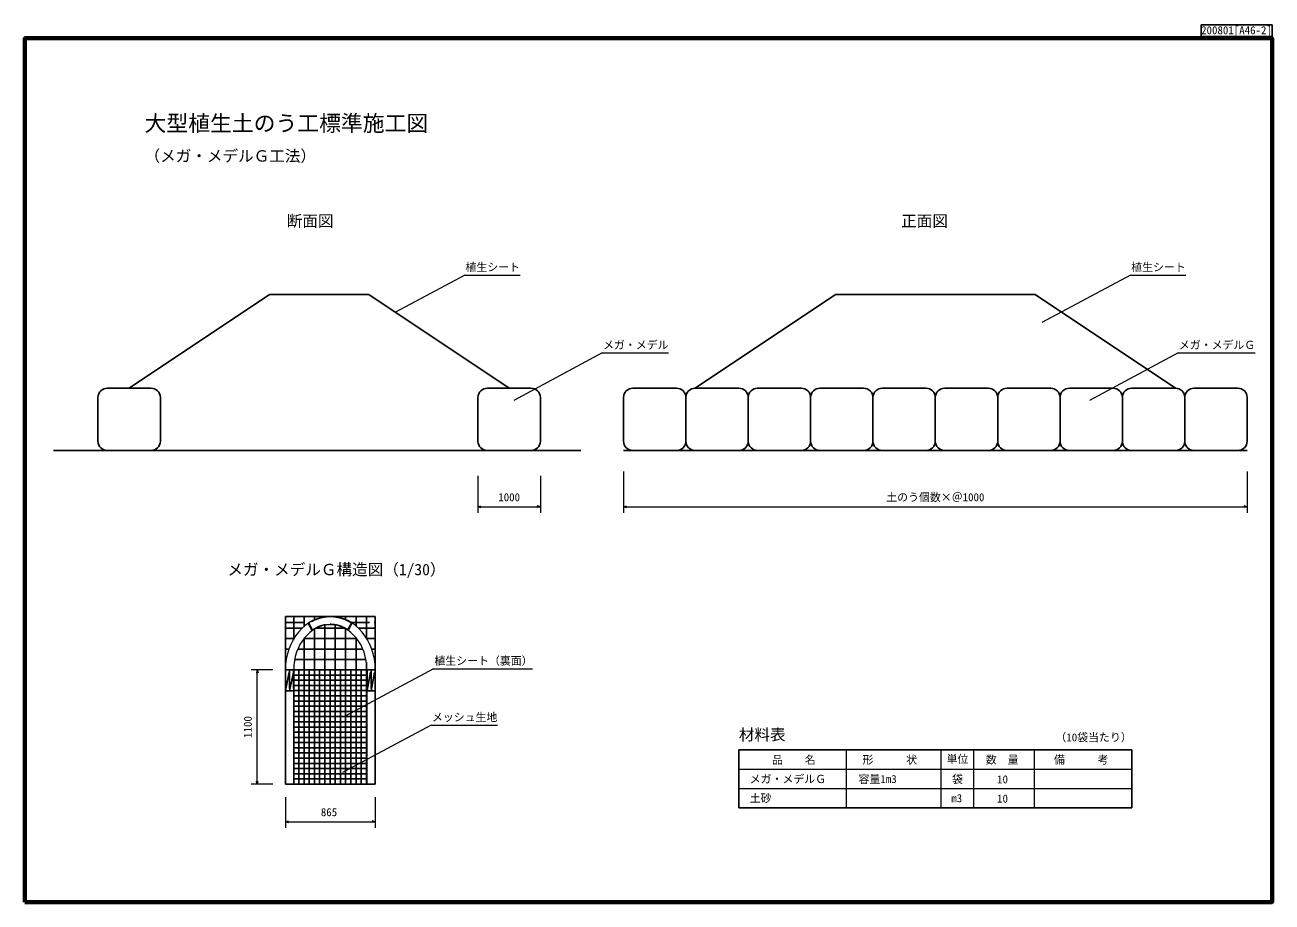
# Model space of a CAD drawing. Units: millimetres, scale not verified, with parts at other scales. Extents: x 500 to 20500, y 500 to 14562.
import ezdxf
from ezdxf.enums import TextEntityAlignment as Align

# ---------------------------------------------------------------- set-up
doc = ezdxf.new("R2010")
doc.units = ezdxf.units.MM
doc.header["$LTSCALE"] = 50
doc.linetypes.add('DASHED', pattern=[7.5, 6, -1.5])
for name, color, linetype, lineweight in [('C-DOC', 3, 'Continuous', 25), ('C-MTR-FRAM', 5, 'Continuous', 25), ('C-MTR-LINE', 5, 'Continuous', 13), ('C-STR', 7, 'Continuous', 25), ('C-STR-DIM', 1, 'Continuous', 13), ('C-STR-HTXT', 1, 'Continuous', 13), ('C-TTL', 7, 'DASHED', 13)]:
    doc.layers.add(name, color=color, linetype=linetype, lineweight=lineweight)
for name, color, linetype in [('C-MTR', 5, 'Continuous'), ('C-MTR-TXT', 5, 'Continuous'), ('C-TTL-TXT', 7, 'Continuous')]:
    doc.layers.add(name, color=color, linetype=linetype)
doc.styles.add('ＭＳ ゴシック', font='')
doc.styles.get('ＭＳ ゴシック').set_extended_font_data('MS Gothic')

msp = doc.modelspace()

# ---------------------------------------------------------------- linework, layer by layer
at = {"layer": 'C-DOC'}
msp.add_line((19362.5, 14375), (19362.5, 14562.5), dxfattribs=at)
msp.add_lwpolyline([(19362.5, 14375), (20500, 14375), (20500, 14562.5), (19362.5, 14562.5)], dxfattribs=at)
at = {"layer": 'C-MTR-FRAM'}
for p, q in [((11949.42, 2938.37), (11949.42, 2012.01)), ((11949.42, 2938.37), (18250.36, 2938.37)), ((18250.36, 2938.37), (18250.36, 2012.01)), ((11949.42, 2012.01), (18250.36, 2012.01))]:
    msp.add_line(p, q, dxfattribs=at)
at = {"layer": 'C-MTR-LINE'}
for p, q in [((13668.93, 2938.37), (13668.93, 2012.01)), ((15188.09, 2938.37), (15188.09, 2012.01)), ((15714.65, 2938.37), (15714.65, 2012.01)), ((16687.3, 2938.37), (16687.3, 2012.01)), ((11949.42, 2629.59), (18250.36, 2629.59)), ((11949.42, 2320.8), (18250.36, 2320.8))]:
    msp.add_line(p, q, dxfattribs=at)
at = {"layer": 'C-STR'}
for p, q in [((4421.3, 10239.41), (2171.29, 8739.41)), ((4421.3, 10239.41), (6015.45, 10239.41)), ((6015.45, 10239.41), (8265.46, 8739.41)), ((13499.89, 10239.41), (11249.89, 8739.41)), ((13499.89, 10239.41), (16699.88, 10239.41)), ((16699.88, 10239.41), (18949.89, 8739.41)), ((2521.29, 8739.41), (1821.29, 8739.41)), ((8615.46, 8739.41), (7915.46, 8739.41)), ((10949.89, 8739.41), (10249.89, 8739.41)), ((11949.89, 8739.41), (11249.89, 8739.41)), ((12949.89, 8739.41), (12249.89, 8739.41)), ((13949.89, 8739.41), (13249.89, 8739.41)), ((14949.89, 8739.41), (14249.89, 8739.41)), ((15949.89, 8739.41), (15249.89, 8739.41)), ((16949.89, 8739.41), (16249.89, 8739.41)), ((17949.89, 8739.41), (17249.89, 8739.41)), ((18949.89, 8739.41), (18249.89, 8739.41)), ((19949.89, 8739.41), (19249.89, 8739.41)), ((1671.29, 7889.41), (1671.29, 8589.41)), ((1671.29, 8589.41), (1671.29, 7889.41)), ((2671.29, 8589.41), (2671.29, 7889.41)), ((7765.46, 7889.41), (7765.46, 8589.41)), ((7765.46, 8589.41), (7765.46, 7889.41)), ((8765.46, 8589.41), (8765.46, 7889.41)), ((10099.89, 8589.41), (10099.89, 7889.41)), ((11099.89, 7889.41), (11099.89, 8589.41)), ((11099.89, 8589.41), (11099.89, 7889.41)), ((12099.89, 7889.41), (12099.89, 8589.41)), ((12099.89, 8589.41), (12099.89, 7889.41)), ((13099.89, 7889.41), (13099.89, 8589.41)), ((13099.89, 8589.41), (13099.89, 7889.41)), ((14099.89, 7889.41), (14099.89, 8589.41)), ((14099.89, 8589.41), (14099.89, 7889.41)), ((15099.89, 7889.41), (15099.89, 8589.41)), ((15099.89, 8589.41), (15099.89, 7889.41)), ((16099.89, 7889.41), (16099.89, 8589.41)), ((16099.89, 8589.41), (16099.89, 7889.41)), ((17099.89, 7889.41), (17099.89, 8589.41)), ((17099.89, 8589.41), (17099.89, 7889.41)), ((18099.89, 7889.41), (18099.89, 8589.41)), ((18099.89, 8589.41), (18099.89, 7889.41)), ((19099.89, 7889.41), (19099.89, 8589.41)), ((19099.89, 8589.41), (19099.89, 7889.41)), ((20099.89, 7889.41), (20099.89, 8589.41)), ((957.74, 7739.41), (9415.46, 7739.41)), ((1821.29, 7739.41), (2521.29, 7739.41)), ((7915.46, 7739.41), (8615.46, 7739.41)), ((10099.89, 7739.41), (20099.89, 7739.41)), ((10249.89, 7739.41), (10949.89, 7739.41)), ((11249.89, 7739.41), (11949.89, 7739.41)), ((12249.89, 7739.41), (12949.89, 7739.41)), ((13249.89, 7739.41), (13949.89, 7739.41)), ((14249.89, 7739.41), (14949.89, 7739.41)), ((15249.89, 7739.41), (15949.89, 7739.41)), ((16249.89, 7739.41), (16949.89, 7739.41)), ((17249.89, 7739.41), (17949.89, 7739.41)), ((18249.89, 7739.41), (18949.89, 7739.41)), ((19249.89, 7739.41), (19949.89, 7739.41)), ((4676.31, 5079.28), (6117.98, 5079.28)), ((5043.34, 4969.18), (5106.74, 4851.74)), ((5681.48, 4855.93), (5744.8, 4973.22)), ((4676.31, 4222.93), (4676.31, 2389.73)), ((4809.64, 4223.06), (4809.64, 2389.73)), ((4809.65, 4223.06), (5984.64, 4223.06)), ((5984.64, 4223.06), (5984.64, 2389.73)), ((6117.98, 4223.06), (6117.98, 2389.73)), ((6117.98, 4223.06), (6117.98, 2389.73)), ((4676.31, 2389.73), (6117.98, 2389.73))]:
    msp.add_line(p, q, dxfattribs=at)
at = {"layer": 'C-STR', "color": 5}
for p, q in [((4676.31, 5079.28), (4676.31, 4223.06)), ((4809.64, 5079.28), (4809.64, 4719.25)), ((4976.31, 5079.28), (4976.31, 4918.34)), ((5142.98, 5079.28), (5142.98, 5024.43)), ((5309.64, 5079.28), (5309.64, 5073.1)), ((5476.31, 5079.28), (5476.31, 5074.24)), ((5642.98, 5079.28), (5642.98, 5028.07)), ((5809.64, 5079.28), (5809.64, 4925.32)), ((5976.31, 5079.28), (5976.31, 4732.85)), ((6117.98, 5079.28), (6117.98, 4223.06)), ((4676.31, 4889.5), (4944.47, 4889.5)), ((5142.98, 4875.09), (5142.98, 4223.06)), ((5168.98, 4889.5), (5625.31, 4889.5)), ((5309.64, 4938.21), (5309.64, 4223.06)), ((5476.31, 4939.68), (5476.31, 4223.06)), ((5642.98, 4879.91), (5642.98, 4223.06)), ((5849.79, 4889.5), (6117.98, 4889.5)), ((4676.31, 4722.84), (4811.8, 4722.84)), ((4972.5, 4722.84), (5821.79, 4722.84)), ((4976.31, 4727.7), (4976.31, 4223.06)), ((5809.64, 4738.03), (5809.64, 4223.06)), ((5982.46, 4722.84), (6117.98, 4722.84)), ((4676.31, 4556.17), (4733.09, 4556.17)), ((4875.68, 4556.17), (5918.61, 4556.17)), ((6061.19, 4556.17), (6117.98, 4556.17)), ((4676.31, 4389.5), (4690.06, 4389.5)), ((4825.42, 4389.5), (5968.87, 4389.5)), ((4892.98, 4223.06), (4892.98, 2389.73)), ((4976.31, 4223.06), (4976.31, 2389.73)), ((5059.64, 4223.06), (5059.64, 2389.73)), ((5142.98, 4223.06), (5142.98, 2389.73)), ((5226.31, 4223.06), (5226.31, 2389.73)), ((5309.64, 4223.06), (5309.64, 2389.73)), ((5392.98, 4223.06), (5392.98, 2389.73)), ((5476.31, 4223.06), (5476.31, 2389.73)), ((5559.64, 4223.06), (5559.64, 2389.73)), ((5642.98, 4223.06), (5642.98, 2389.73)), ((5726.31, 4223.06), (5726.31, 2389.73)), ((5809.64, 4223.06), (5809.64, 2389.73)), ((5892.98, 4223.06), (5892.98, 2389.73)), ((5976.31, 4344.44), (5976.31, 4223.06)), ((5976.31, 4344.44), (5976.31, 4223.06)), ((5976.31, 4223.06), (5976.31, 2389.73)), ((6104.22, 4389.5), (6117.98, 4389.5)), ((4809.64, 4139.73), (5984.64, 4139.73)), ((4809.64, 4056.39), (5984.64, 4056.39)), ((4809.64, 3973.06), (5984.64, 3973.06)), ((4809.64, 3889.73), (5984.64, 3889.73)), ((4809.64, 3806.39), (5984.64, 3806.39)), ((4809.64, 3723.06), (5984.64, 3723.06)), ((4809.64, 3639.73), (5984.64, 3639.73)), ((4809.64, 3556.39), (5984.64, 3556.39)), ((4809.64, 3473.06), (5984.64, 3473.06)), ((4809.64, 3389.73), (5984.64, 3389.73)), ((4809.64, 3306.39), (5984.64, 3306.39)), ((4809.64, 3223.06), (5984.64, 3223.06)), ((4809.64, 3139.73), (5984.64, 3139.73)), ((4809.64, 3056.39), (5984.64, 3056.39)), ((4809.64, 2973.06), (5984.64, 2973.06)), ((4809.64, 2889.73), (5984.64, 2889.73)), ((4809.64, 2806.39), (5984.64, 2806.39)), ((4809.64, 2723.06), (5984.64, 2723.06)), ((4809.64, 2639.73), (5984.64, 2639.73)), ((4809.64, 2556.39), (5984.64, 2556.39)), ((4809.64, 2473.06), (5984.64, 2473.06))]:
    msp.add_line(p, q, dxfattribs=at)
at = {"layer": 'C-STR', "linetype": 'DASHED'}
for p, q in [((4676.31, 4984.39), (5067.1, 4984.39)), ((5727.15, 4984.39), (6117.98, 4984.39)), ((4679.64, 4223.06), (4679.64, 3889.73)), ((4679.64, 3889.73), (4742.98, 4221.44)), ((4742.98, 4221.44), (4742.98, 3888.1)), ((4806.31, 4222.84), (4806.31, 3889.5)), ((5987.98, 4222.83), (5987.98, 3889.5)), ((5987.98, 3889.5), (6051.31, 4221.43)), ((6051.31, 3888.1), (6114.64, 4223.06)), ((6051.31, 4221.43), (6051.31, 3888.1)), ((6114.64, 4223.06), (6114.64, 3889.72)), ((4742.98, 3888.1), (4806.31, 4187.24))]:
    msp.add_line(p, q, dxfattribs=at)
at = {"layer": 'C-STR'}
for centre, start, end in [((1821.29, 8589.41), 90, 180), ((2521.29, 8589.41), 0, 90), ((7915.46, 8589.41), 90, 180), ((8615.46, 8589.41), 0, 90), ((10249.89, 8589.41), 90, 180), ((10949.89, 8589.41), 0, 90), ((11249.89, 8589.41), 90, 180), ((11949.89, 8589.41), 0, 90), ((12249.89, 8589.41), 90, 180), ((12949.89, 8589.41), 0, 90), ((13249.89, 8589.41), 90, 180), ((13949.89, 8589.41), 0, 90), ((14249.89, 8589.41), 90, 180), ((14949.89, 8589.41), 0, 90), ((15249.89, 8589.41), 90, 180), ((15949.89, 8589.41), 0, 90), ((16249.89, 8589.41), 90, 180), ((16949.89, 8589.41), 0, 90), ((17249.89, 8589.41), 90, 180), ((17949.89, 8589.41), 0, 90), ((18249.89, 8589.41), 90, 180), ((18949.89, 8589.41), 0, 90), ((19249.89, 8589.41), 90, 180), ((19949.89, 8589.41), 0, 90), ((1821.29, 7889.41), 180, 270), ((2521.29, 7889.41), 270.00001, 0), ((7915.46, 7889.41), 180, 270), ((8615.46, 7889.41), 270.00001, 0), ((10249.89, 7889.41), 180, 270), ((10949.89, 7889.41), 270.00001, 0), ((11249.89, 7889.41), 180, 270), ((11949.89, 7889.41), 270.00001, 0), ((12249.89, 7889.41), 180, 270), ((12949.89, 7889.41), 270.00001, 0), ((13249.89, 7889.41), 180, 270), ((13949.89, 7889.41), 270.00001, 0), ((14249.89, 7889.41), 180, 270), ((14949.89, 7889.41), 270.00001, 0), ((15249.89, 7889.41), 180, 270), ((15949.89, 7889.41), 270.00001, 0), ((16249.89, 7889.41), 180, 270), ((16949.89, 7889.41), 270.00001, 0), ((17249.89, 7889.41), 180, 270), ((17949.89, 7889.41), 270.00001, 0), ((18249.89, 7889.41), 180, 270), ((18949.89, 7889.41), 270.00001, 0), ((19249.89, 7889.41), 180, 270), ((19949.89, 7889.41), 270.00001, 0)]:
    msp.add_arc(centre, 150, start, end, dxfattribs=at)
at = {"layer": 'C-STR', "linetype": 'DASHED'}
for centre, radius, start, end in [((4745.14, 5457.64), 1236.32, 266.9634, 272.83622), ((6049.15, 5457.68), 1236.36, 267.16387, 273.0365), ((4745.14, 5124.31), 1236.32, 266.9634, 272.83622), ((6049.15, 5124.34), 1236.36, 267.16387, 273.0365)]:
    msp.add_arc(centre, radius, start, end, dxfattribs=at)
at = {"layer": 'C-STR-DIM'}
for p, q in [((10099.89, 7400.68), (10099.89, 6738.05)), ((20099.89, 7400.68), (20099.89, 6738.05)), ((7765.46, 7333.81), (7765.46, 6738.05)), ((8765.46, 7333.81), (8765.46, 6738.05)), ((7765.46, 6838.05), (7813.75, 6850.99)), ((7765.46, 6838.05), (7813.75, 6825.1)), ((7765.46, 6838.05), (8765.46, 6838.05)), ((8765.46, 6838.05), (8717.16, 6850.99)), ((8765.46, 6838.05), (8717.16, 6825.1)), ((10099.89, 6838.05), (10148.18, 6850.99)), ((10099.89, 6838.05), (10148.18, 6825.1)), ((10099.89, 6838.05), (20099.89, 6838.05)), ((20099.89, 6838.05), (20051.59, 6850.99)), ((20099.89, 6838.05), (20051.59, 6825.1)), ((4474.88, 4223.06), (4126.4, 4223.06)), ((4226.4, 4223.06), (4213.46, 4174.76)), ((4226.4, 4223.06), (4239.34, 4174.76)), ((4226.4, 2389.73), (4226.4, 4223.06)), ((4226.4, 2389.73), (4213.46, 2438.02)), ((4226.4, 2389.73), (4239.34, 2438.02)), ((4474.88, 2389.73), (4126.4, 2389.73)), ((4676.31, 2181.28), (4676.31, 1688.71)), ((6117.98, 2181.28), (6117.98, 1688.71)), ((4676.31, 1788.71), (4724.61, 1801.65)), ((6117.98, 1788.71), (6069.68, 1801.65)), ((4676.31, 1788.71), (4724.61, 1775.77)), ((4676.31, 1788.71), (6117.98, 1788.71)), ((6117.98, 1788.71), (6069.68, 1775.77))]:
    msp.add_line(p, q, dxfattribs=at)
at = {"layer": 'C-STR-HTXT'}
for p, q in [((7552.87, 10551.29), (6441.1, 9955.64)), ((7552.87, 10551.29), (8439.66, 10551.29)), ((18229.97, 10551.29), (16809.6, 9790.31)), ((18229.97, 10551.29), (19116.75, 10551.29)), ((9758.42, 9304.31), (8338.05, 8543.33)), ((9758.42, 9304.31), (10820.2, 9304.31)), ((18993.42, 9304.31), (17573.06, 8543.33)), ((18993.42, 9304.31), (20230.21, 9304.31)), ((7054.21, 4240.38), (5633.85, 3479.39)), ((7054.21, 4240.38), (8641, 4240.38)), ((7014.83, 3335.65), (5594.47, 2574.67)), ((7014.83, 3335.65), (8076.62, 3335.65))]:
    msp.add_line(p, q, dxfattribs=at)
at = {"layer": 'C-TTL', "lineweight": 25}
for p, q in [((5051.85, 4967.44), (5110, 4859.74)), ((5678.24, 4863.97), (5736.27, 4971.46))]:
    msp.add_line(p, q, dxfattribs=at)
at = {"layer": 'C-TTL', "color": 2, "linetype": 'Continuous', "lineweight": 70}
msp.add_lwpolyline([(500, 500), (20500, 500), (20500, 14350), (500, 14350)], close=True, dxfattribs=at)
at = {"layer": 'C-TTL', "linetype": 'Continuous'}
for centre, major_axis, ratio, start_param, end_param in [((5397.14, 4222.99), (0.08, -856.43), 0.841671, 1.57079327, 4.71223747), ((5397.15, 4223.06), (0, 723.21), 0.812343, 4.71238898, 7.85398163)]:
    msp.add_ellipse(centre, major_axis=major_axis, ratio=ratio, start_param=start_param, end_param=end_param, dxfattribs=at)
at = {"layer": 'C-TTL'}
for centre, major_axis, ratio, start_param, end_param in [((5397.14, 4216.33), (0.08, -856.43), 0.841671, 2.65134737, 3.64139672), ((5397.15, 4229.73), (0, 723.21), 0.812343, 5.78366169, 6.79456659)]:
    msp.add_ellipse(centre, major_axis=major_axis, ratio=ratio, start_param=start_param, end_param=end_param, dxfattribs=at)

# ---------------------------------------------------------------- texts
at = {"layer": 'C-DOC', "style": 'ＭＳ ゴシック'}
msp.add_text('200801[A46-2]', height=128.3, dxfattribs=at).set_placement((19362.5, 14375), align=Align.BOTTOM_LEFT)
at = {"layer": 'C-MTR', "style": 'ＭＳ ゴシック'}
msp.add_text('材料表', height=183.3, dxfattribs=at).set_placement((11949.42, 3038.37), align=Align.BOTTOM_LEFT)
at = {"layer": 'C-MTR-TXT', "style": 'ＭＳ ゴシック'}
for s, p in [('（10袋当たり）', (17025.36, 3038.37)), ('品\u3000\u3000名', (12480.55, 2676.76)), ('形\u3000\u3000\u3000状', (13931.85, 2678.44)), ('単位', (15280.27, 2689.26)), ('数\u3000量', (15908.87, 2679.96)), ('\u3000備\u3000\u3000\u3000考', (16827.4, 2679.96)), ('メガ・メデルＧ', (12122.4, 2369.66)), ('容量1m3', (13868.65, 2369.66)), ('袋', (15368.12, 2369.51)), ('10', (16090.57, 2364.93)), ('土砂', (12122.4, 2062.15)), ('m3', (15355.77, 2062)), ('10', (16090.57, 2056.14))]:
    msp.add_text(s, height=128.3, dxfattribs=at).set_placement(p, align=Align.BOTTOM_LEFT)
at = {"layer": 'C-STR-DIM', "color": 7, "style": 'ＭＳ ゴシック'}
for s, p in [('1000', (8265.46, 6888.05)), ('土のう個数×＠1000', (15099.89, 6888.05)), ('865', (5376.53, 1838.71))]:
    msp.add_text(s, height=128.3, dxfattribs=at).set_placement(p, align=Align.BOTTOM_CENTER)
msp.add_text('1100', height=128.3, rotation=90, dxfattribs=at).set_placement((4176.4, 3306.39), align=Align.BOTTOM_CENTER)
at = {"layer": 'C-STR-HTXT', "color": 7, "style": 'ＭＳ ゴシック'}
for s, p in [('植生シート', (7564.66, 10576.29)), ('植生シート', (18241.75, 10576.29)), ('メガ・メデル', (9770.2, 9329.31)), ('メガ・メデルＧ', (19005.21, 9329.31)), ('植生シート（裏面）', (7066, 4265.38)), ('メッシュ生地', (7026.62, 3360.65))]:
    msp.add_text(s, height=128.3, dxfattribs=at).set_placement(p, align=Align.BOTTOM_LEFT)
at = {"layer": 'C-TTL-TXT', "color": 3, "style": 'ＭＳ ゴシック'}
for s, height, p in [('大型植生土のう工標準施工図', 256.6, (2417.85, 12781.91)), ('（メガ・メデルＧ工法）', 183.3, (2417.85, 12315.95))]:
    msp.add_text(s, height=height, dxfattribs=at).set_placement(p, align=Align.BOTTOM_LEFT)
at = {"layer": 'C-TTL-TXT', "style": 'ＭＳ ゴシック'}
for s, p in [('断面図', (4698.76, 11420.37)), ('正面図', (14551.4, 11420.37))]:
    msp.add_text(s, height=183.3, dxfattribs=at).set_placement(p, align=Align.MIDDLE_LEFT)
msp.add_text('メガ・メデルＧ構造図（1/30）', height=183.3, dxfattribs=at).set_placement((3746.05, 5684.62), align=Align.BOTTOM_LEFT)

doc.saveas('drawing.dxf')
